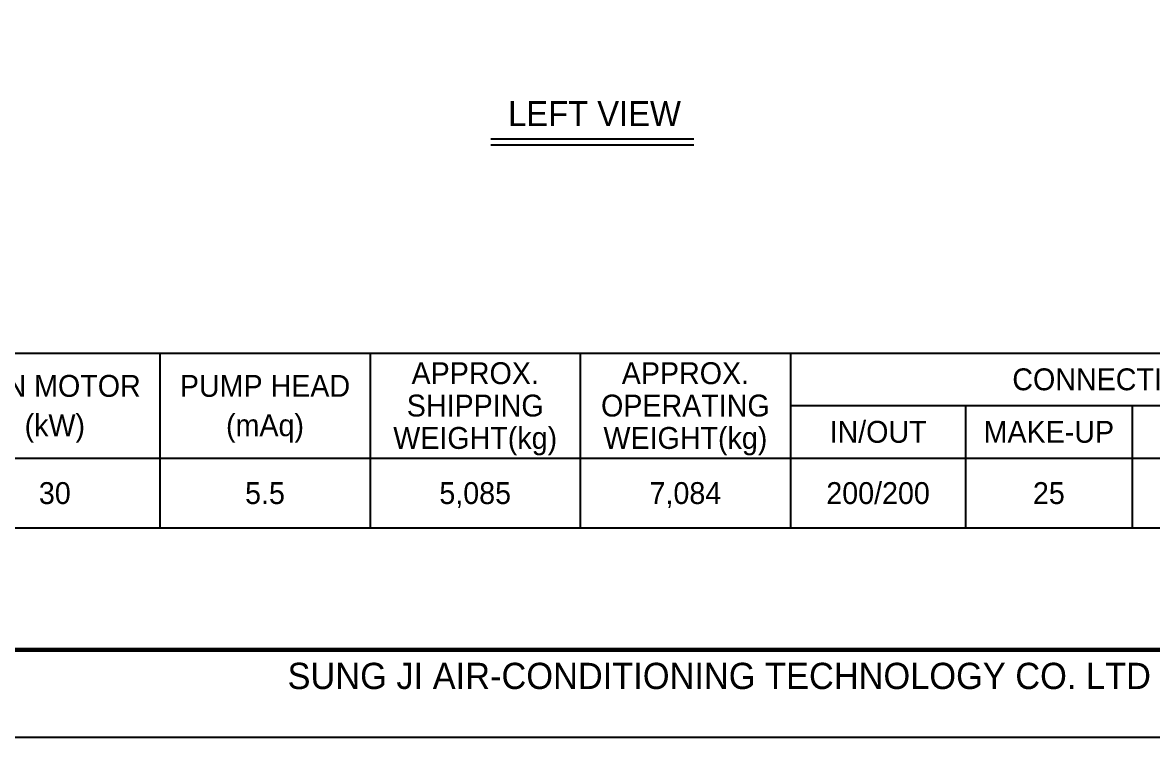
# Model space of a CAD drawing. Header units: millimetres. Extents: x 15155 to 44563, y 13060 to 33855.
# Drawn here: x 23503 to 32533, y 13060 to 18778 of the extents above; entities that cross this region are included whole.
import ezdxf
from ezdxf.enums import TextEntityAlignment as Align

# ---------------------------------------------------------------- set-up
doc = ezdxf.new("R2010")
doc.units = ezdxf.units.MM
for name, color, linetype in [('냉각탑_box', 1, 'Continuous'), ('냉각탑_form', 1, 'Continuous'), ('냉각탑_text', 3, 'Continuous')]:
    doc.layers.add(name, color=color, linetype=linetype)
doc.styles.add('돋움', font='Dotum.ttf')

msp = doc.modelspace()

# ---------------------------------------------------------------- linework, layer by layer
at = {"layer": 'Defpoints'}
msp.add_lwpolyline([(15155.5, 33855.2), (44562.7, 33855.2), (44562.7, 13060.1), (15155.5, 13060.1)], close=True, dxfattribs=at)
at = {"layer": '냉각탑_box'}
for p, q in [((27243.9, 17847.6), (28867.3, 17847.6)), ((27243.9, 17801), (28867.3, 17801)), ((24600.2, 16134.6), (24600.2, 14734.6)), ((26280.2, 16134.6), (26280.2, 14734.6)), ((27960.2, 16134.6), (27960.2, 14734.6)), ((29640.2, 16134.6), (29640.2, 14734.6)), ((29640.2, 15714.6), (35030.2, 15714.6)), ((31040.2, 15714.6), (31040.2, 14734.6)), ((32370.2, 15714.6), (32370.2, 14734.6)), ((19980.2, 15294.6), (35030.2, 15294.6))]:
    msp.add_line(p, q, dxfattribs=at)
msp.add_lwpolyline([(19980.2, 16134.6), (35030.2, 16134.6), (35030.2, 14734.6), (19980.2, 14734.6)], close=True, dxfattribs=at)
at = {"layer": '냉각탑_form', "const_width": 35}
msp.add_lwpolyline([(15855.6, 33155.1), (15855.6, 13760.3), (43862.5, 13760.3), (43862.5, 33155.1)], close=True, dxfattribs=at)

# ---------------------------------------------------------------- texts
at = {"layer": '냉각탑_form', "style": '돋움'}
msp.add_text('SUNG JI AIR-CONDITIONING TECHNOLOGY CO. LTD', height=210.051, dxfattribs=at).set_placement((25620.4, 13447.2))
at = {"layer": '냉각탑_text', "style": '돋움'}
for s, height, p in [('LEFT VIEW', 199.97, (28073.8, 18049.8)), ('APPROX.', 175, (27120.2, 15973.6)), ('APPROX.', 175, (28800.2, 15973.6)), ('CONNECTION(A)', 175, (32335.2, 15924.6)), ('FAN MOTOR', 175, (23760.2, 15872.1)), ('PUMP HEAD', 175, (25440.2, 15872.1)), ('SHIPPING', 175, (27120.2, 15714.6)), ('OPERATING', 175, (28800.2, 15714.6)), ('(kW)', 175, (23760.2, 15557.1)), ('(mAq)', 175, (25440.2, 15557.1)), ('WEIGHT(kg)', 175, (27120.2, 15455.6)), ('WEIGHT(kg)', 175, (28800.2, 15455.6)), ('IN/OUT', 175, (30340.2, 15504.6)), ('MAKE-UP', 175, (31705.2, 15504.6)), ('30', 175, (23760.2, 15014.6)), ('5.5', 175, (25440.2, 15014.6)), ('5,085', 175, (27120.2, 15014.6)), ('7,084', 175, (28800.2, 15014.6)), ('200/200', 175, (30340.2, 15014.6)), ('25', 175, (31705.2, 15014.6))]:
    msp.add_text(s, height=height, dxfattribs=at).set_placement(p, align=Align.MIDDLE_CENTER)

doc.saveas('drawing.dxf')
